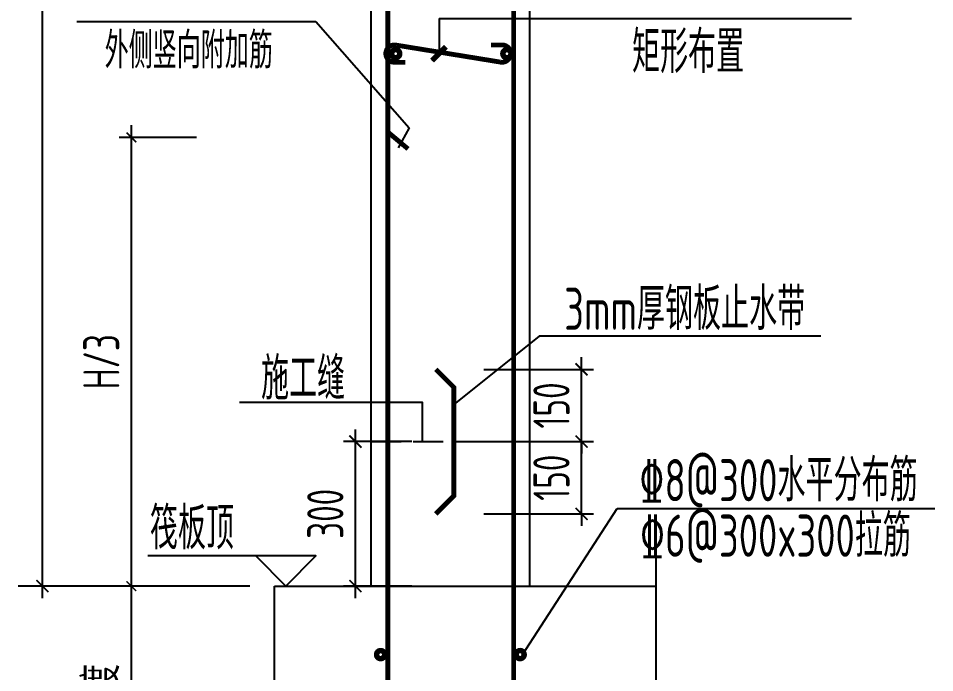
# Model space of a CAD drawing. Extents: x -655480 to 203344, y -294099 to 287156.
# Drawn here: x -250719 to -243110, y 189345 to 194778 of the extents above; entities that cross this region are included whole.
import ezdxf

# ---------------------------------------------------------------- set-up
doc = ezdxf.new("R2010")
doc.units = 0
doc.header["$LTSCALE"] = 1000
for name, pattern in [('CONTINOUS', [0]), ('DASH', [0.35, 0.25, -0.1]), ('DASHED', [0.75, 0.5, -0.25])]:
    doc.linetypes.add(name, pattern=pattern)
doc.layers.get('0').update_dxf_attribs({"linetype": 'CONTINUOUS'})
doc.layers.get('DEFPOINTS').update_dxf_attribs({"linetype": 'CONTINUOUS'})
for name, color, linetype in [('DIM', 2, 'CONTINUOUS'), ('REIN', 6, 'CONTINUOUS'), ('S-B板配筋号', 7, 'CONTINUOUS'), ('SBG', 7, 'CONTINUOUS'), ('THIN', 7, 'CONTINUOUS'), ('中粗1', 4, 'CONTINUOUS'), ('标注', 142, 'CONTINUOUS'), ('结构', 7, 'DASHED'), ('说明文字', 7, 'CONTINUOUS')]:
    doc.layers.add(name, color=color, linetype=linetype)
doc.styles.add('TSSD_DIMENSION', font='Tssdeng.shx', dxfattribs={"width": 0.7, "bigfont": 'tssdchn.shx'})
doc.dimstyles.new('TSSD_100_100$0', dxfattribs={"dimtxt": 300, "dimasz": 80, "dimexe": 100, "dimexo": 250, "dimgap": 100, "dimtad": 1, "dimdec": 0, "dimzin": 0, "dimdsep": 46, "dimtxsty": 'TSSD_DIMENSION', "dimblk": 'ARCHTICK', "dimcen": 0, "dimdle": 100, "dimclrd": 3, "dimclre": 3, "dimclrt": 7, "dimadec": 0, "dimazin": 0, "dimtfac": 1, "dimtdec": 0, "dimtix": 1, "dimtmove": 2, "dimatfit": 3, "dimldrblk": 'ARCHTICK', "dimfxl": 1, "dimtolj": 1, "dimtzin": 0, "dimarcsym": 0})
doc.dimstyles.new('TSSD_25_100', dxfattribs={"dimtxt": 300, "dimasz": 100, "dimexe": 100, "dimexo": 250, "dimgap": 100, "dimtad": 1, "dimdec": 0, "dimlfac": 0.25, "dimzin": 0, "dimdsep": 46, "dimtxsty": 'TSSD_DIMENSION', "dimblk": 'ARCHTICK', "dimcen": 0, "dimdle": 100, "dimclrt": 7, "dimadec": 0, "dimazin": 0, "dimtfac": 1, "dimtdec": 0, "dimtix": 1, "dimtmove": 2, "dimatfit": 3, "dimldrblk": 'ARCHTICK', "dimfxl": 1, "dimtolj": 1, "dimtzin": 0, "dimarcsym": 0})
doc.dimstyles.new('XXB', dxfattribs={"dimtxt": 250, "dimasz": 100, "dimexe": 200, "dimexo": 250, "dimgap": 100, "dimtad": 1, "dimzin": 0, "dimdsep": 46, "dimtxsty": 'Standard', "dimblk": 'ARCHTICK', "dimcen": 0, "dimdle": 100, "dimclrd": 3, "dimclre": 3, "dimclrt": 7, "dimadec": 0, "dimazin": 0, "dimtfac": 1, "dimtix": 1, "dimtmove": 2, "dimatfit": 3, "dimldrblk": 'ARCHTICK', "dimfxl": 1, "dimtolj": 1, "dimtzin": 0, "dimarcsym": 0})

# ---------------------------------------------------------------- blocks, each defined once
blk = doc.blocks.new('_ArchTick')
at = {"color": 0, "linetype": 'ByBlock', "const_width": 0.15}
blk.add_lwpolyline([(-0.5, -0.5), (0.5, 0.5)], dxfattribs=at)
blk = doc.blocks.new('*D17')
at = {"layer": 'DEFPOINTS', "color": 0, "transparency": 16777216}
for p in [(330865.2, 215804.5), (331654.9, 215804.5), (331654.9, 212078.2)]:
    blk.add_point(p, dxfattribs=at)
at = {"layer": 'DIM', "color": 3, "lineweight": -2, "transparency": 16777216}
for p, q in [((330865.2, 211978.2), (330865.2, 215904.5)), ((331404.9, 215804.5), (330765.2, 215804.5)), ((331404.9, 212078.2), (330765.2, 212078.2))]:
    blk.add_line(p, q, dxfattribs=at)
at = {"layer": 'DIM', "color": 3, "lineweight": -2, "transparency": 16777216, "xscale": 80, "yscale": 80, "zscale": 80}
for p, rotation in [((330865.2, 215804.5), 90), ((330865.2, 212078.2), 270)]:
    blk.add_blockref('_ArchTick', p, dxfattribs=dict(at, rotation=rotation))
at = {"layer": 'DIM', "color": 7, "transparency": 16777216, "insert": (330615.2, 213941.4), "char_height": 300, "attachment_point": 5, "rotation": 90, "style": 'TSSD_DIMENSION'}
blk.add_mtext('\\A1;H/3', dxfattribs=at)
blk = doc.blocks.new('*D19')
at = {"layer": 'DEFPOINTS', "color": 0, "transparency": 16777216}
for p in [(330126.6, 223247.5), (332912, 223247.5), (332148.1, 212078.2)]:
    blk.add_point(p, dxfattribs=at)
at = {"layer": 'DIM', "color": 0, "lineweight": -2, "transparency": 16777216}
blk.add_line((330126.6, 211978.2), (330126.6, 223347.5), dxfattribs=at)
at = {"layer": 'DIM', "color": 3, "lineweight": -2, "transparency": 16777216}
for p, q in [((332612, 223247.5), (329926.6, 223247.5)), ((331848.1, 212078.2), (329926.6, 212078.2))]:
    blk.add_line(p, q, dxfattribs=at)
at = {"layer": 'DIM', "color": 0, "lineweight": -2, "transparency": 16777216, "xscale": 100, "yscale": 100, "zscale": 100}
for p, rotation in [((330126.6, 223247.5), 90), ((330126.6, 212078.2), 270)]:
    blk.add_blockref('_ArchTick', p, dxfattribs=dict(at, rotation=rotation))
blk = doc.blocks.new('ArchTick')
at = {"color": 0, "linetype": 'ByBlock', "lineweight": -2, "const_width": 0.075}
blk.add_lwpolyline([(-0.25, -0.25), (0.25, 0.25)], dxfattribs=at)
blk = doc.blocks.new('*D20')
at = {"layer": 'DEFPOINTS', "color": 0, "transparency": 16777216}
for p in [(332725.7, 213278.2), (333445.2, 213278.2), (333445.2, 212078.2)]:
    blk.add_point(p, dxfattribs=at)
at = {"layer": 'DIM', "color": 0, "lineweight": -2, "transparency": 16777216}
for p, q in [((332725.7, 211978.2), (332725.7, 213378.2)), ((333195.2, 213278.2), (332625.7, 213278.2)), ((333195.2, 212078.2), (332625.7, 212078.2))]:
    blk.add_line(p, q, dxfattribs=at)
at = {"layer": 'DIM', "color": 0, "lineweight": -2, "transparency": 16777216, "xscale": 100, "yscale": 100, "zscale": 100}
for p, rotation in [((332725.7, 213278.2), 90), ((332725.7, 212078.2), 270)]:
    blk.add_blockref('_ArchTick', p, dxfattribs=dict(at, rotation=rotation))
at = {"layer": 'DIM', "color": 7, "transparency": 16777216, "insert": (332475.7, 212678.2), "char_height": 300, "attachment_point": 5, "rotation": 90, "style": 'TSSD_DIMENSION'}
blk.add_mtext('\\A1;300', dxfattribs=at)
blk = doc.blocks.new('*D21')
at = {"layer": 'DEFPOINTS', "color": 0, "transparency": 16777216}
for p in [(333542.7, 213278.2), (334603.3, 213278.2), (333542.7, 212678.2)]:
    blk.add_point(p, dxfattribs=at)
at = {"layer": 'DIM', "color": 0, "lineweight": -2, "transparency": 16777216}
for p, q in [((334603.3, 213278.2), (334603.3, 213378.2)), ((333792.7, 213278.2), (334703.3, 213278.2)), ((334603.3, 212678.2), (334603.3, 213278.2)), ((333792.7, 212678.2), (334703.3, 212678.2)), ((334603.3, 212678.2), (334603.3, 212578.2))]:
    blk.add_line(p, q, dxfattribs=at)
at = {"layer": 'DIM', "color": 0, "lineweight": -2, "transparency": 16777216, "xscale": 100, "yscale": 100, "zscale": 100}
for p, rotation in [((334603.3, 213278.2), 270), ((334603.3, 212678.2), 90)]:
    blk.add_blockref('_ArchTick', p, dxfattribs=dict(at, rotation=rotation))
at = {"layer": 'DIM', "color": 7, "transparency": 16777216, "insert": (334353.3, 212978.2), "char_height": 300, "attachment_point": 5, "rotation": 90, "style": 'TSSD_DIMENSION'}
blk.add_mtext('\\A1;150', dxfattribs=at)
blk = doc.blocks.new('*D22')
at = {"layer": 'DEFPOINTS', "color": 0, "transparency": 16777216}
for p in [(333542.7, 213878.2), (334603.3, 213878.2), (333542.7, 213278.2)]:
    blk.add_point(p, dxfattribs=at)
at = {"layer": 'DIM', "color": 0, "lineweight": -2, "transparency": 16777216}
for p, q in [((334603.3, 213878.2), (334603.3, 213978.2)), ((333792.7, 213878.2), (334703.3, 213878.2)), ((334603.3, 213278.2), (334603.3, 213878.2)), ((333792.7, 213278.2), (334703.3, 213278.2)), ((334603.3, 213278.2), (334603.3, 213178.2))]:
    blk.add_line(p, q, dxfattribs=at)
at = {"layer": 'DIM', "color": 0, "lineweight": -2, "transparency": 16777216, "xscale": 100, "yscale": 100, "zscale": 100}
for p, rotation in [((334603.3, 213878.2), 270), ((334603.3, 213278.2), 90)]:
    blk.add_blockref('_ArchTick', p, dxfattribs=dict(at, rotation=rotation))
at = {"layer": 'DIM', "color": 7, "transparency": 16777216, "insert": (334353.3, 213578.2), "char_height": 300, "attachment_point": 5, "rotation": 90, "style": 'TSSD_DIMENSION'}
blk.add_mtext('\\A1;150', dxfattribs=at)
blk = doc.blocks.new('*D25')
at = {"layer": 'DEFPOINTS', "color": 0, "transparency": 16777216}
for p in [(330865.2, 212078.2), (331654.9, 212078.2), (331654.9, 209982.5)]:
    blk.add_point(p, dxfattribs=at)
at = {"layer": 'DIM', "color": 3, "lineweight": -2, "transparency": 16777216}
for p, q in [((330865.2, 209882.5), (330865.2, 212178.2)), ((331404.9, 212078.2), (330765.2, 212078.2)), ((331404.9, 209982.5), (330765.2, 209982.5))]:
    blk.add_line(p, q, dxfattribs=at)
at = {"layer": 'DIM', "color": 3, "lineweight": -2, "transparency": 16777216, "xscale": 80, "yscale": 80, "zscale": 80}
for p, rotation in [((330865.2, 212078.2), 90), ((330865.2, 209982.5), 270)]:
    blk.add_blockref('_ArchTick', p, dxfattribs=dict(at, rotation=rotation))
at = {"layer": 'DIM', "color": 7, "transparency": 16777216, "insert": (330615.2, 211030.4), "char_height": 300, "attachment_point": 5, "rotation": 90, "style": 'TSSD_DIMENSION'}
blk.add_mtext('\\A1;筏板厚度', dxfattribs=at)
blk = doc.blocks.new('20210729.23145802')
at = {"layer": 'DIM', "const_width": 45}
blk.add_lwpolyline([(-23207.068, -172949.069), (-23321.619, -173063.621)], dxfattribs=at)
at = {"layer": 'REIN', "elevation": 0}
for points in [[(-23689.758, -171476.141, 40, 40, 0), (-23689.758, -171653.922, 40, 40, 0), (-23689.758, -179392.906, 30, 30, 0), (-24013.098, -179392.906, 30, 30, 0)], [(-22644.858, -171476.141, 40, 40, 0), (-22644.858, -171743.143, 40, 40, 0), (-22644.858, -179379.352, 30, 30, 0), (-22294.39, -179379.352, 30, 30, 0)]]:
    blk.add_lwpolyline(points, format="xyseb", dxfattribs=at)
at = {"layer": 'REIN', "linetype": 'ByBlock', "const_width": 40}
blk.add_lwpolyline([(-22831.498, -172934.345), (-22741.498, -172934.345, -1.13505099), (-22759.498, -173076.059), (-23616.443, -172936.631, 1.13505099), (-23634.443, -173078.345), (-23544.443, -173078.345)], format="xyb", dxfattribs=at)
at = {"layer": 'REIN', "linetype": 'ByBlock', "const_width": 67.2}
for points in [[(-23624.132, -172984.432, 1), (-23624.132, -173029.792, 1)], [(-22700.9, -172984.432, 1), (-22700.9, -173029.792, 1)], [(-23749.431, -177974.371, 1), (-23749.431, -178019.731, 1)], [(-22590.885, -177974.371, 1), (-22590.885, -178019.731, 1)]]:
    blk.add_lwpolyline(points, format="xyb", close=True, dxfattribs=at)
at = {"layer": 'REIN', "linetype": 'ByBlock', "const_width": 40}
for points in [[(-23689.758, -173657.663), (-23521.958, -173797.702)], [(-23291.486, -176828.15), (-23141.486, -176678.15), (-23141.486, -175778.149), (-23291.486, -175628.148)]]:
    blk.add_lwpolyline(points, dxfattribs=at)
at = {"layer": 'SBG', "elevation": 0}
blk.add_lwpolyline([(-24786.099, -177178.149), (-24536.099, -177428.149), (-24286.099, -177178.149), (-25681.804, -177178.149)], dxfattribs=at)
at = {"layer": 'THIN'}
blk.add_lwpolyline([(-21464.795, -177148.149), (-21464.795, -178346.017), (-21244.795, -178416.017), (-21684.795, -178536.017), (-21464.795, -178606.017), (-21464.795, -179987.976)], dxfattribs=at)
at = {"layer": '中粗1', "linetype": 'ByBlock'}
for p, q in [((-23829.328, -171476.141), (-23829.328, -177428.149)), ((-22509.847, -177428.149), (-22509.847, -171476.141))]:
    blk.add_line(p, q, dxfattribs=at)
blk.add_lwpolyline([(-24629.22, -177428.149), (-21464.795, -177428.149), (-21464.795, -179523.884), (-24629.22, -179523.884)], close=True, dxfattribs=at)
at = {"layer": '标注', "linetype": 'CONTINOUS'}
for p, q in [((-23264.343, -172714.79), (-19840.302, -172714.79)), ((-23264.343, -172714.79), (-23264.343, -173006.345)), ((-26272.725, -172739.096), (-24286.656, -172739.096)), ((-24286.656, -172739.096), (-23512.619, -173623.912)), ((-23321.619, -173063.621), (-23207.068, -172949.069)), ((-23512.619, -173623.912), (-23603.214, -173788.593)), ((-22432.077, -175351.892), (-23141.486, -175921.031)), ((-20093.148, -175351.892), (-22432.077, -175351.892))]:
    blk.add_line(p, q, dxfattribs=at)
blk.add_lwpolyline([(-23401.288, -176228.149), (-23401.288, -175902.515), (-24921.415, -175902.515)], dxfattribs=at)
at = {"layer": '结构', "linetype": 'DASH'}
blk.add_line((-23829.328, -176228.149), (-22509.847, -176228.149), dxfattribs=at)
at = {"layer": '说明文字', "color": 0}
for p, q in [((-22574.725, -178003.031), (-21785.362, -176782.802)), ((-21785.362, -176782.802), (-19148.908, -176782.802))]:
    blk.add_line(p, q, dxfattribs=at)
at = {"layer": '标注', "color": 0, "linetype": 'CONTINOUS', "style": 'TSSD_DIMENSION', "width": 0.7}
blk.add_text('筏板顶', height=350, dxfattribs=at).set_placement((-25665.005, -177122.697, 0))
at = {"layer": '说明文字', "color": 0, "style": 'TSSD_DIMENSION', "width": 0.7}
for s, height, p in [('矩形布置', 350, (-21661.768, -173167.484)), ('外侧竖向附加筋', 300, (-26040.569, -173129.415)), ('3mm厚钢板止水带', 350, (-22224.91, -175300.737)), ('施工缝', 350, (-24742.417, -175878.816)), ('\x848@300水平分布筋', 350, (-21602.432, -176723.8)), ('\x846@300x300拉筋', 350, (-21596.904, -177184.313))]:
    blk.add_text(s, height=height, dxfattribs=at).set_placement(p)
at = {"layer": 'DIM'}
dim = blk.add_linear_dim(base=(-26557.646, -166258.875, 0), p1=(-24536.099, -177428.149, 0), p2=(-23772.207, -166258.875, 0), angle=90, text='H', dimstyle='XXB', override={"dimtxt": 300, "dimexo": 300, "dimblk1": 'ARCHTICK', "dimblk2": 'ARCHTICK', "dimclrd": 0, "dimtmove": 2, "dimatfit": 3}, dxfattribs=at)
dim.commit()
dim.dimension.update_dxf_attribs({"geometry": '*D19', "text_midpoint": (-26557.646, -171843.512, 0), "insert": (-356684.209, -389506.383)})
dim = blk.add_aligned_dim(p1=(-25029.328, -177428.149), p2=(-25029.328, -173701.914), distance=789.678, text='H/3', dimstyle='TSSD_100_100$0', dxfattribs=at)
dim.commit()
dim.dimension.update_dxf_attribs({"geometry": '*D17', "text_midpoint": (-26069.006, -175565.032), "insert": (-356684.209, -389506.383)})
for base, p1, p2, picture, middle in [((-22080.918, -175628.148, 0), (-23141.486, -176228.149, 0), (-23141.486, -175628.148, 0), '*D22', (-22330.918, -175928.149, 0)), ((-23958.503, -176228.149, 0), (-23239.048, -177428.149, 0), (-23239.048, -176228.149, 0), '*D20', (-24208.503, -176828.149, 0)), ((-22080.918, -176228.149, 0), (-23141.486, -176828.15, 0), (-23141.486, -176228.149, 0), '*D21', (-22330.918, -176528.149, 0))]:
    dim = blk.add_linear_dim(base=base, p1=p1, p2=p2, angle=90, dimstyle='TSSD_25_100', dxfattribs=at)
    dim.commit()
    dim.dimension.update_dxf_attribs({"geometry": picture, "text_midpoint": middle, "insert": (-356684.209, -389506.383)})
dim = blk.add_linear_dim(base=(-25819.006, -177428.149, 0), p1=(-25029.328, -179523.884, 0), p2=(-25029.328, -177428.149, 0), angle=90, text='筏板厚度', dimstyle='TSSD_100_100$0', dxfattribs=at)
dim.commit()
dim.dimension.update_dxf_attribs({"geometry": '*D25', "text_midpoint": (-26069.006, -178476.017, 0), "insert": (-356684.209, -389506.383)})

msp = doc.modelspace()

# ---------------------------------------------------------------- block references
at = {"layer": 'S-B板配筋号'}
msp.add_blockref('20210729.23145802', (-223961.51, 367491.66), dxfattribs=at)

doc.saveas('drawing.dxf')
